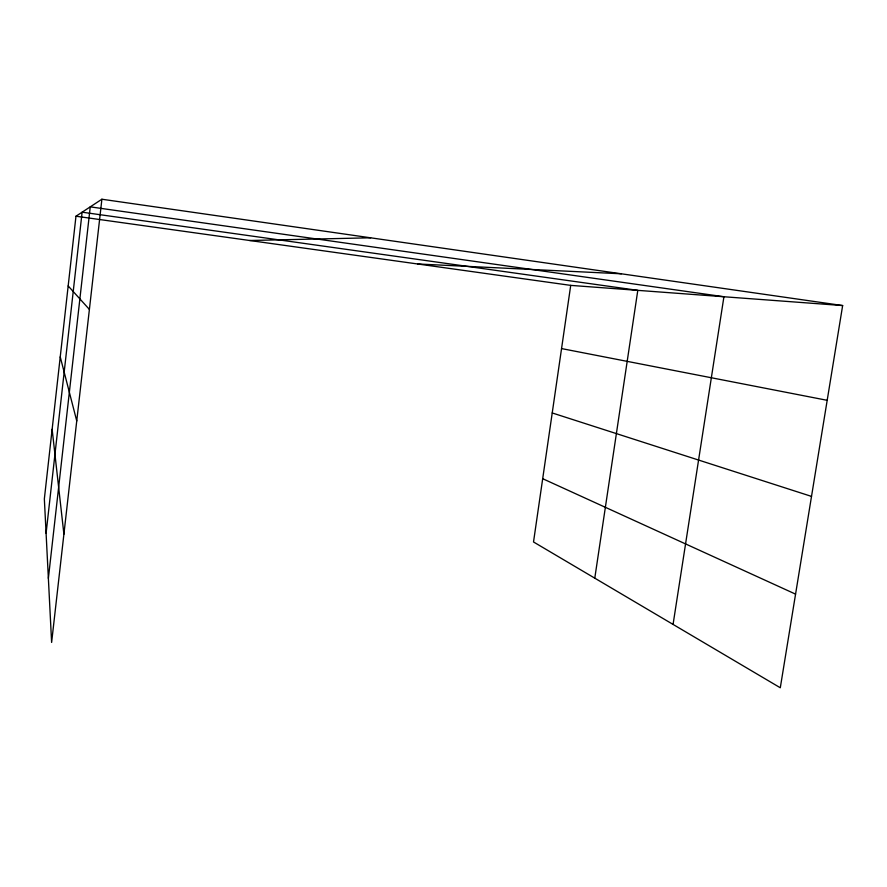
<?xml version="1.0" encoding="UTF-8"?>
<svg xmlns="http://www.w3.org/2000/svg" width="887" height="887" viewBox="0 0 887 887"><rect width="100%" height="100%" fill="white"/><g stroke="black" fill="none" stroke-linecap="round" stroke-linejoin="round"><path stroke-width="1.33" d="M101.894 199.231L75.972 216.217L44.35 498.915L51.623 642.432L101.894 199.231L842.65 305.56L780.294 687.769L533.519 541.968L570.718 285.381L842.65 305.56M46.091 533.253L82.125 212.181L637.797 290.359L594.778 578.169M48.375 578.346L90.252 206.859L723.925 296.746L673.067 624.415M249.679 240.499L370.644 237.805M417.566 263.971L621.332 273.795M75.972 216.217L570.718 285.381M561.56 348.58L827.194 400.314M552.224 412.954L811.516 496.398M542.689 478.703L795.572 594.135M68.166 285.936L89.399 309.43M60.238 356.884L76.748 420.959M52.133 429.297L63.908 534.174"/></g></svg>
